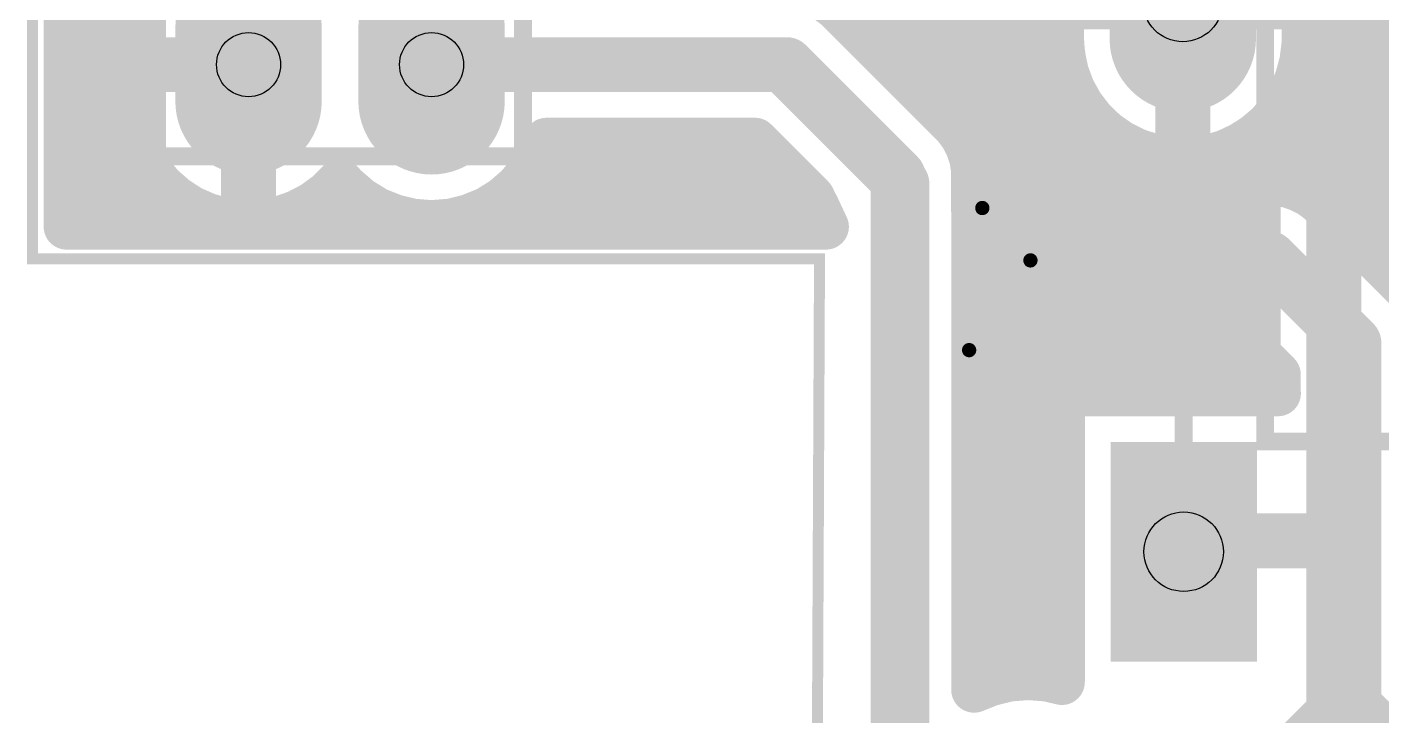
# Model space of a CAD drawing. Extents: x -0.06 to 2.31, y -0.06 to 2.06.
# Drawn here: x -0.003 to 0.737, y 0.658 to 1.034 of the extents above; entities that cross this region are included whole.
import ezdxf

# ---------------------------------------------------------------- set-up
doc = ezdxf.new("R2010")
doc.units = 0
for name, color, linetype in [('Board_Outline', 13, 'CONTINUOUS'), ('Bottom', 6, 'CONTINUOUS'), ('Bottom_Silk', 11, 'CONTINUOUS'), ('Drill_Bottom', 8, 'CONTINUOUS'), ('Drill_Top', 7, 'CONTINUOUS'), ('Top', 5, 'CONTINUOUS'), ('Top_Silk', 2, 'CONTINUOUS')]:
    doc.layers.add(name, color=color, linetype=linetype)

msp = doc.modelspace()

# ---------------------------------------------------------------- linework, layer by layer
at = {"layer": 'Board_Outline', "linetype": 'CONTINUOUS', "const_width": 0.006}
msp.add_lwpolyline([(0, 1.838), (0.086, 1.838), (0.086, 2.008), (2.004, 2.008), (2.004, 1.844), (2.253, 1.844), (2.25, 0.601), (2.253, 0.25), (2, 0.25), (2, 0), (0.426, 0), (0.43, 0.908), (0, 0.908), (0, 1.838)], dxfattribs=at)
at = {"layer": 'Bottom', "linetype": 'CONTINUOUS'}
for points, const_width in [([(0.0185, 1.8175), (0.0195, 0.9285)], 0.025), ([(0.711, 1.791), (0.711, 0.754)], 0.03), ([(0.118, 1.1005), (0.118, 0.9275)], 0.03), ([(0.562, 1.0282), (0.5623, 1.0743)], 0.025), ([(0.0516, 1.0376), (0.0529, 1.0475)], 0.025), ([(0.4337, 1.0494), (0.439, 1.0456)], 0.025), ([(0.562, 1.0482), (0.6285, 1.0482)], 0.03), ([(0.6285, 1.0482), (0.6285, 0.9618)], 0.03), ([(0.439, 1.0456), (0.4855, 0.9992)], 0.025), ([(0.0219, 1.0385), (0.0491, 1.0385)], 0.025), ([(0.0515, 0.9926), (0.0516, 1.0376)], 0.025), ([(0.4487, 1.0385), (0.5595, 1.0385)], 0.025), ([(0.5626, 1.0194), (0.562, 1.0282)], 0.025), ([(0.5647, 1.0096), (0.5626, 1.0194)], 0.025), ([(0.0219, 1.0136), (0.049, 1.0136)], 0.025), ([(0.0515, 1.014), (0.118, 1.014)], 0.03), ([(0.412, 1.014), (0.218, 1.014)], 0.03), ([(0.473, 0.953), (0.412, 1.014)], 0.03), ([(0.4736, 1.0136), (0.5611, 1.0136)], 0.025), ([(0.5682, 1.0002), (0.5647, 1.0096)], 0.025), ([(0.4855, 0.9992), (0.5046, 0.98)], 0.025), ([(0.5731, 0.9915), (0.5682, 1.0002)], 0.025), ([(0.0219, 0.9887), (0.0492, 0.9887)], 0.025), ([(0.0525, 0.9826), (0.0515, 0.9926)], 0.025), ([(0.4984, 0.9887), (0.5725, 0.9887)], 0.025), ([(0.5792, 0.9836), (0.5731, 0.9915)], 0.025), ([(0.0549, 0.973), (0.0525, 0.9826)], 0.025), ([(0.5046, 0.98), (0.5084, 0.9747)], 0.025), ([(0.5864, 0.9767), (0.5792, 0.9836)], 0.025), ([(0.0588, 0.9637), (0.0549, 0.973)], 0.025), ([(0.2809, 0.9725), (0.2773, 0.9638)], 0.025), ([(0.3948, 0.9725), (0.2809, 0.9725)], 0.025), ([(0.426, 0.9413), (0.3948, 0.9725)], 0.025), ([(0.5084, 0.9747), (0.5113, 0.9689)], 0.025), ([(0.5946, 0.971), (0.5864, 0.9767)], 0.025), ([(0.6695, 0.9759), (0.6614, 0.9705)], 0.025), ([(0.6695, 0.8345), (0.6695, 0.9759)], 0.025), ([(0.5113, 0.9689), (0.5134, 0.9627)], 0.025), ([(0.6036, 0.9666), (0.5946, 0.971)], 0.025), ([(0.6131, 0.9636), (0.6036, 0.9666)], 0.025), ([(0.6524, 0.9662), (0.6428, 0.9633)], 0.025), ([(0.6614, 0.9705), (0.6524, 0.9662)], 0.025), ([(0.022, 0.9639), (0.0562, 0.9639)], 0.025), ([(0.064, 0.9552), (0.0588, 0.9637)], 0.025), ([(0.2773, 0.9638), (0.2718, 0.9549)], 0.025), ([(0.2798, 0.9639), (0.4009, 0.9639)], 0.025), ([(0.5134, 0.9627), (0.5144, 0.9563)], 0.025), ([(0.5156, 0.9639), (0.6093, 0.9639)], 0.025), ([(0.623, 0.962), (0.6131, 0.9636)], 0.025), ([(0.633, 0.9619), (0.623, 0.962)], 0.025), ([(0.6428, 0.9633), (0.633, 0.9619)], 0.025), ([(0.6477, 0.9639), (0.667, 0.9639)], 0.025), ([(0.0704, 0.9476), (0.064, 0.9552)], 0.025), ([(0.2718, 0.9549), (0.265, 0.947)], 0.025), ([(0.473, 0.364), (0.473, 0.953)], 0.03), ([(0.5144, 0.9563), (0.5145, 0.8905)], 0.025), ([(0.0779, 0.941), (0.0704, 0.9476)], 0.025), ([(0.265, 0.947), (0.2571, 0.9402)], 0.025), ([(0.022, 0.939), (0.0781, 0.939)], 0.025), ([(0.0863, 0.9355), (0.0779, 0.941)], 0.025), ([(0.0954, 0.9315), (0.0863, 0.9355)], 0.025), ([(0.2571, 0.9402), (0.2482, 0.9347)], 0.025), ([(0.2579, 0.939), (0.4258, 0.939)], 0.025), ([(0.4315, 0.9284), (0.426, 0.9413)], 0.025), ([(0.517, 0.939), (0.667, 0.939)], 0.025), ([(0.0195, 0.9285), (0.105, 0.9288)], 0.025), ([(0.105, 0.9288), (0.0954, 0.9315)], 0.025), ([(0.2385, 0.9308), (0.2293, 0.9285)], 0.025), ([(0.2293, 0.9285), (0.4315, 0.9284)], 0.025), ([(0.2482, 0.9347), (0.2385, 0.9308)], 0.025), ([(0.517, 0.9141), (0.667, 0.9141)], 0.025), ([(0.5145, 0.8905), (0.5145, 0.6726)], 0.025), ([(0.517, 0.8893), (0.667, 0.8893)], 0.025), ([(0.517, 0.8644), (0.667, 0.8644)], 0.025), ([(0.517, 0.8395), (0.667, 0.8395)], 0.025), ([(0.5625, 0.6768), (0.5625, 0.8345)], 0.025), ([(0.5625, 0.8345), (0.6695, 0.8345)], 0.025), ([(0.517, 0.8147), (0.56, 0.8147)], 0.025), ([(0.517, 0.7898), (0.56, 0.7898)], 0.025), ([(0.517, 0.7649), (0.56, 0.7649)], 0.025), ([(0.711, 0.754), (0.623, 0.754)], 0.03), ([(0.623, 0.754), (0.629, 0.748)], 0.03), ([(0.711, 0.754), (0.629, 0.754)], 0.03), ([(0.629, 0.754), (0.629, 0.748)], 0.03), ([(0.711, 0.66), (0.711, 0.754)], 0.03), ([(0.517, 0.7401), (0.56, 0.7401)], 0.025), ([(0.517, 0.7152), (0.56, 0.7152)], 0.025), ([(0.517, 0.6903), (0.56, 0.6903)], 0.025), ([(0.5145, 0.6726), (0.5235, 0.6762)], 0.025), ([(0.5235, 0.6762), (0.5336, 0.6787)], 0.025), ([(0.5336, 0.6787), (0.544, 0.6795)], 0.025), ([(0.544, 0.6795), (0.5544, 0.6787)], 0.025), ([(0.5544, 0.6787), (0.5625, 0.6768)], 0.025), ([(0.644, 0.593), (0.711, 0.66)], 0.03)]:
    msp.add_lwpolyline(points, dxfattribs=dict(at, const_width=const_width))
for points, const_width in [([(0.6485, 1.0682, 1), (0.6085, 1.0682, 1), (0.6485, 1.0682, 1)], 0.04), ([(0.138, 1.034, 1), (0.098, 1.034, 1), (0.138, 1.034, 1)], 0.04), ([(0.238, 1.034, 1), (0.198, 1.034, 1), (0.238, 1.034, 1)], 0.04), ([(0.6485, 1.0282, 1), (0.6085, 1.0282, 1), (0.6485, 1.0282, 1)], 0.04), ([(0.4327, 1.0456, 1), (0.4452, 1.0456, 1), (0.4327, 1.0456, 1)], 0.0125), ([(0.4327, 1.0456, 1), (0.4452, 1.0456, 1), (0.4327, 1.0456, 1)], 0.0125), ([(0.0453, 1.0376, 1), (0.0578, 1.0376, 1), (0.0453, 1.0376, 1)], 0.0125), ([(0.0453, 1.0376, 1), (0.0578, 1.0376, 1), (0.0453, 1.0376, 1)], 0.0125), ([(0.5557, 1.0282, 1), (0.5682, 1.0282, 1), (0.5557, 1.0282, 1)], 0.0125), ([(0.5557, 1.0282, 1), (0.5682, 1.0282, 1), (0.5557, 1.0282, 1)], 0.0125), ([(0.138, 0.994, 1), (0.098, 0.994, 1), (0.138, 0.994, 1)], 0.04), ([(0.238, 0.994, 1), (0.198, 0.994, 1), (0.238, 0.994, 1)], 0.04), ([(0.5563, 1.0194, 1), (0.5688, 1.0194, 1), (0.5563, 1.0194, 1)], 0.0125), ([(0.5563, 1.0194, 1), (0.5688, 1.0194, 1), (0.5563, 1.0194, 1)], 0.0125), ([(0.2105, 1.014, 1), (0.2255, 1.014, 1), (0.2105, 1.014, 1)], 0.015), ([(0.4045, 1.014, 1), (0.4195, 1.014, 1), (0.4045, 1.014, 1)], 0.015), ([(0.4045, 1.014, 1), (0.4195, 1.014, 1), (0.4045, 1.014, 1)], 0.015), ([(0.5584, 1.0096, 1), (0.5709, 1.0096, 1), (0.5584, 1.0096, 1)], 0.0125), ([(0.5584, 1.0096, 1), (0.5709, 1.0096, 1), (0.5584, 1.0096, 1)], 0.0125), ([(0.4793, 0.9992, 1), (0.4918, 0.9992, 1), (0.4793, 0.9992, 1)], 0.0125), ([(0.4793, 0.9992, 1), (0.4918, 0.9992, 1), (0.4793, 0.9992, 1)], 0.0125), ([(0.5619, 1.0002, 1), (0.5744, 1.0002, 1), (0.5619, 1.0002, 1)], 0.0125), ([(0.5619, 1.0002, 1), (0.5744, 1.0002, 1), (0.5619, 1.0002, 1)], 0.0125), ([(0.0453, 0.9926, 1), (0.0578, 0.9926, 1), (0.0453, 0.9926, 1)], 0.0125), ([(0.0453, 0.9926, 1), (0.0578, 0.9926, 1), (0.0453, 0.9926, 1)], 0.0125), ([(0.5668, 0.9915, 1), (0.5793, 0.9915, 1), (0.5668, 0.9915, 1)], 0.0125), ([(0.5668, 0.9915, 1), (0.5793, 0.9915, 1), (0.5668, 0.9915, 1)], 0.0125), ([(0.0462, 0.9826, 1), (0.0587, 0.9826, 1), (0.0462, 0.9826, 1)], 0.0125), ([(0.0462, 0.9826, 1), (0.0587, 0.9826, 1), (0.0462, 0.9826, 1)], 0.0125), ([(0.4983, 0.98, 1), (0.5108, 0.98, 1), (0.4983, 0.98, 1)], 0.0125), ([(0.4983, 0.98, 1), (0.5108, 0.98, 1), (0.4983, 0.98, 1)], 0.0125), ([(0.5729, 0.9836, 1), (0.5854, 0.9836, 1), (0.5729, 0.9836, 1)], 0.0125), ([(0.5729, 0.9836, 1), (0.5854, 0.9836, 1), (0.5729, 0.9836, 1)], 0.0125), ([(0.0487, 0.973, 1), (0.0612, 0.973, 1), (0.0487, 0.973, 1)], 0.0125), ([(0.0487, 0.973, 1), (0.0612, 0.973, 1), (0.0487, 0.973, 1)], 0.0125), ([(0.2746, 0.9725, 1), (0.2871, 0.9725, 1), (0.2746, 0.9725, 1)], 0.0125), ([(0.2746, 0.9725, 1), (0.2871, 0.9725, 1), (0.2746, 0.9725, 1)], 0.0125), ([(0.3885, 0.9725, 1), (0.401, 0.9725, 1), (0.3885, 0.9725, 1)], 0.0125), ([(0.3885, 0.9725, 1), (0.401, 0.9725, 1), (0.3885, 0.9725, 1)], 0.0125), ([(0.5021, 0.9747, 1), (0.5146, 0.9747, 1), (0.5021, 0.9747, 1)], 0.0125), ([(0.5021, 0.9747, 1), (0.5146, 0.9747, 1), (0.5021, 0.9747, 1)], 0.0125), ([(0.5802, 0.9767, 1), (0.5927, 0.9767, 1), (0.5802, 0.9767, 1)], 0.0125), ([(0.5802, 0.9767, 1), (0.5927, 0.9767, 1), (0.5802, 0.9767, 1)], 0.0125), ([(0.6632, 0.9759, 1), (0.6757, 0.9759, 1), (0.6632, 0.9759, 1)], 0.0125), ([(0.6632, 0.9759, 1), (0.6757, 0.9759, 1), (0.6632, 0.9759, 1)], 0.0125), ([(0.5051, 0.9689, 1), (0.5176, 0.9689, 1), (0.5051, 0.9689, 1)], 0.0125), ([(0.5051, 0.9689, 1), (0.5176, 0.9689, 1), (0.5051, 0.9689, 1)], 0.0125), ([(0.5884, 0.971, 1), (0.6009, 0.971, 1), (0.5884, 0.971, 1)], 0.0125), ([(0.5884, 0.971, 1), (0.6009, 0.971, 1), (0.5884, 0.971, 1)], 0.0125), ([(0.5973, 0.9666, 1), (0.6098, 0.9666, 1), (0.5973, 0.9666, 1)], 0.0125), ([(0.5973, 0.9666, 1), (0.6098, 0.9666, 1), (0.5973, 0.9666, 1)], 0.0125), ([(0.6462, 0.9662, 1), (0.6587, 0.9662, 1), (0.6462, 0.9662, 1)], 0.0125), ([(0.6462, 0.9662, 1), (0.6587, 0.9662, 1), (0.6462, 0.9662, 1)], 0.0125), ([(0.6552, 0.9705, 1), (0.6677, 0.9705, 1), (0.6552, 0.9705, 1)], 0.0125), ([(0.6552, 0.9705, 1), (0.6677, 0.9705, 1), (0.6552, 0.9705, 1)], 0.0125), ([(0.0525, 0.9637, 1), (0.065, 0.9637, 1), (0.0525, 0.9637, 1)], 0.0125), ([(0.0525, 0.9637, 1), (0.065, 0.9637, 1), (0.0525, 0.9637, 1)], 0.0125), ([(0.271, 0.9638, 1), (0.2835, 0.9638, 1), (0.271, 0.9638, 1)], 0.0125), ([(0.271, 0.9638, 1), (0.2835, 0.9638, 1), (0.271, 0.9638, 1)], 0.0125), ([(0.5071, 0.9627, 1), (0.5196, 0.9627, 1), (0.5071, 0.9627, 1)], 0.0125), ([(0.5071, 0.9627, 1), (0.5196, 0.9627, 1), (0.5071, 0.9627, 1)], 0.0125), ([(0.6068, 0.9636, 1), (0.6193, 0.9636, 1), (0.6068, 0.9636, 1)], 0.0125), ([(0.6068, 0.9636, 1), (0.6193, 0.9636, 1), (0.6068, 0.9636, 1)], 0.0125), ([(0.6167, 0.962, 1), (0.6292, 0.962, 1), (0.6167, 0.962, 1)], 0.0125), ([(0.6167, 0.962, 1), (0.6292, 0.962, 1), (0.6167, 0.962, 1)], 0.0125), ([(0.6267, 0.9619, 1), (0.6392, 0.9619, 1), (0.6267, 0.9619, 1)], 0.0125), ([(0.6267, 0.9619, 1), (0.6392, 0.9619, 1), (0.6267, 0.9619, 1)], 0.0125), ([(0.6366, 0.9633, 1), (0.6491, 0.9633, 1), (0.6366, 0.9633, 1)], 0.0125), ([(0.6366, 0.9633, 1), (0.6491, 0.9633, 1), (0.6366, 0.9633, 1)], 0.0125), ([(0.0577, 0.9552, 1), (0.0702, 0.9552, 1), (0.0577, 0.9552, 1)], 0.0125), ([(0.0577, 0.9552, 1), (0.0702, 0.9552, 1), (0.0577, 0.9552, 1)], 0.0125), ([(0.2655, 0.9549, 1), (0.278, 0.9549, 1), (0.2655, 0.9549, 1)], 0.0125), ([(0.2655, 0.9549, 1), (0.278, 0.9549, 1), (0.2655, 0.9549, 1)], 0.0125), ([(0.4655, 0.953, 1), (0.4805, 0.953, 1), (0.4655, 0.953, 1)], 0.015), ([(0.4655, 0.953, 1), (0.4805, 0.953, 1), (0.4655, 0.953, 1)], 0.015), ([(0.5081, 0.9563, 1), (0.5206, 0.9563, 1), (0.5081, 0.9563, 1)], 0.0125), ([(0.5081, 0.9563, 1), (0.5206, 0.9563, 1), (0.5081, 0.9563, 1)], 0.0125), ([(0.0642, 0.9476, 1), (0.0767, 0.9476, 1), (0.0642, 0.9476, 1)], 0.0125), ([(0.0642, 0.9476, 1), (0.0767, 0.9476, 1), (0.0642, 0.9476, 1)], 0.0125), ([(0.2588, 0.947, 1), (0.2713, 0.947, 1), (0.2588, 0.947, 1)], 0.0125), ([(0.2588, 0.947, 1), (0.2713, 0.947, 1), (0.2588, 0.947, 1)], 0.0125), ([(0.0717, 0.941, 1), (0.0842, 0.941, 1), (0.0717, 0.941, 1)], 0.0125), ([(0.0717, 0.941, 1), (0.0842, 0.941, 1), (0.0717, 0.941, 1)], 0.0125), ([(0.0801, 0.9355, 1), (0.0926, 0.9355, 1), (0.0801, 0.9355, 1)], 0.0125), ([(0.0801, 0.9355, 1), (0.0926, 0.9355, 1), (0.0801, 0.9355, 1)], 0.0125), ([(0.2508, 0.9402, 1), (0.2633, 0.9402, 1), (0.2508, 0.9402, 1)], 0.0125), ([(0.2508, 0.9402, 1), (0.2633, 0.9402, 1), (0.2508, 0.9402, 1)], 0.0125), ([(0.4197, 0.9413, 1), (0.4322, 0.9413, 1), (0.4197, 0.9413, 1)], 0.0125), ([(0.4197, 0.9413, 1), (0.4322, 0.9413, 1), (0.4197, 0.9413, 1)], 0.0125), ([(0.0132, 0.9285, 1), (0.0257, 0.9285, 1), (0.0132, 0.9285, 1)], 0.0125), ([(0.0132, 0.9285, 1), (0.0257, 0.9285, 1), (0.0132, 0.9285, 1)], 0.0125), ([(0.0892, 0.9315, 1), (0.1017, 0.9315, 1), (0.0892, 0.9315, 1)], 0.0125), ([(0.0892, 0.9315, 1), (0.1017, 0.9315, 1), (0.0892, 0.9315, 1)], 0.0125), ([(0.0988, 0.9288, 1), (0.1113, 0.9288, 1), (0.0988, 0.9288, 1)], 0.0125), ([(0.0988, 0.9288, 1), (0.1113, 0.9288, 1), (0.0988, 0.9288, 1)], 0.0125), ([(0.223, 0.9285, 1), (0.2355, 0.9285, 1), (0.223, 0.9285, 1)], 0.0125), ([(0.223, 0.9285, 1), (0.2355, 0.9285, 1), (0.223, 0.9285, 1)], 0.0125), ([(0.2323, 0.9308, 1), (0.2448, 0.9308, 1), (0.2323, 0.9308, 1)], 0.0125), ([(0.2323, 0.9308, 1), (0.2448, 0.9308, 1), (0.2323, 0.9308, 1)], 0.0125), ([(0.2419, 0.9347, 1), (0.2544, 0.9347, 1), (0.2419, 0.9347, 1)], 0.0125), ([(0.2419, 0.9347, 1), (0.2544, 0.9347, 1), (0.2419, 0.9347, 1)], 0.0125), ([(0.4253, 0.9284, 1), (0.4378, 0.9284, 1), (0.4253, 0.9284, 1)], 0.0125), ([(0.4253, 0.9284, 1), (0.4378, 0.9284, 1), (0.4253, 0.9284, 1)], 0.0125), ([(0.5082, 0.8905, 1), (0.5207, 0.8905, 1), (0.5082, 0.8905, 1)], 0.0125), ([(0.5082, 0.8905, 1), (0.5207, 0.8905, 1), (0.5082, 0.8905, 1)], 0.0125), ([(0.5563, 0.8345, 1), (0.5688, 0.8345, 1), (0.5563, 0.8345, 1)], 0.0125), ([(0.5563, 0.8345, 1), (0.5688, 0.8345, 1), (0.5563, 0.8345, 1)], 0.0125), ([(0.6632, 0.8345, 1), (0.6757, 0.8345, 1), (0.6632, 0.8345, 1)], 0.0125), ([(0.6632, 0.8345, 1), (0.6757, 0.8345, 1), (0.6632, 0.8345, 1)], 0.0125), ([(0.6155, 0.754, 1), (0.6305, 0.754, 1), (0.6155, 0.754, 1)], 0.015), ([(0.6155, 0.754, 1), (0.6305, 0.754, 1), (0.6155, 0.754, 1)], 0.015), ([(0.6215, 0.754, 1), (0.6365, 0.754, 1), (0.6215, 0.754, 1)], 0.015), ([(0.6215, 0.754, 1), (0.6365, 0.754, 1), (0.6215, 0.754, 1)], 0.015), ([(0.6215, 0.748, 1), (0.6365, 0.748, 1), (0.6215, 0.748, 1)], 0.015), ([(0.6215, 0.748, 1), (0.6365, 0.748, 1), (0.6215, 0.748, 1)], 0.015), ([(0.7035, 0.754, 1), (0.7185, 0.754, 1), (0.7035, 0.754, 1)], 0.015), ([(0.7035, 0.754, 1), (0.7185, 0.754, 1), (0.7035, 0.754, 1)], 0.015), ([(0.7035, 0.754, 1), (0.7185, 0.754, 1), (0.7035, 0.754, 1)], 0.015), ([(0.7035, 0.754, 1), (0.7185, 0.754, 1), (0.7035, 0.754, 1)], 0.015), ([(0.5172, 0.6762, 1), (0.5297, 0.6762, 1), (0.5172, 0.6762, 1)], 0.0125), ([(0.5172, 0.6762, 1), (0.5297, 0.6762, 1), (0.5172, 0.6762, 1)], 0.0125), ([(0.5273, 0.6787, 1), (0.5398, 0.6787, 1), (0.5273, 0.6787, 1)], 0.0125), ([(0.5273, 0.6787, 1), (0.5398, 0.6787, 1), (0.5273, 0.6787, 1)], 0.0125), ([(0.5377, 0.6795, 1), (0.5502, 0.6795, 1), (0.5377, 0.6795, 1)], 0.0125), ([(0.5377, 0.6795, 1), (0.5502, 0.6795, 1), (0.5377, 0.6795, 1)], 0.0125), ([(0.5482, 0.6787, 1), (0.5607, 0.6787, 1), (0.5482, 0.6787, 1)], 0.0125), ([(0.5482, 0.6787, 1), (0.5607, 0.6787, 1), (0.5482, 0.6787, 1)], 0.0125), ([(0.5562, 0.6768, 1), (0.5687, 0.6768, 1), (0.5562, 0.6768, 1)], 0.0125), ([(0.5562, 0.6768, 1), (0.5687, 0.6768, 1), (0.5562, 0.6768, 1)], 0.0125), ([(0.5082, 0.6726, 1), (0.5207, 0.6726, 1), (0.5082, 0.6726, 1)], 0.0125), ([(0.5082, 0.6726, 1), (0.5207, 0.6726, 1), (0.5082, 0.6726, 1)], 0.0125), ([(0.7035, 0.66, 1), (0.7185, 0.66, 1), (0.7035, 0.66, 1)], 0.015), ([(0.7035, 0.66, 1), (0.7185, 0.66, 1), (0.7035, 0.66, 1)], 0.015)]:
    msp.add_lwpolyline(points, format="xyb", dxfattribs=dict(at, const_width=const_width))
at = {"layer": 'Bottom'}
for points in [[(0.5885, 1.0682), (0.6685, 1.0682), (0.5885, 1.0282), (0.6685, 1.0282)], [(0.078, 1.034), (0.158, 1.034), (0.078, 0.994), (0.158, 0.994)], [(0.178, 1.034), (0.258, 1.034), (0.178, 0.994), (0.258, 0.994)], [(0.589, 0.808), (0.669, 0.808), (0.589, 0.688), (0.669, 0.688)]]:
    msp.add_solid(points, dxfattribs=at)
at = {"layer": 'Bottom_Silk', "linetype": 'CONTINUOUS', "const_width": 0.0098}
msp.add_lwpolyline([(0.068, 0.964), (0.268, 0.964), (0.268, 1.064), (0.068, 1.064), (0.068, 0.964)], dxfattribs=at)
at = {"layer": 'Drill_Bottom'}
for centre, radius in [((0.6285, 1.0482), 0.0217), ((0.118, 1.014), 0.0175), ((0.218, 1.014), 0.0175), ((0.629, 0.748), 0.0217)]:
    msp.add_circle(centre, radius, dxfattribs=at)
at = {"layer": 'Drill_Top'}
for centre, radius in [((0.6285, 1.0482), 0.0217), ((0.118, 1.014), 0.0175), ((0.218, 1.014), 0.0175), ((0.629, 0.748), 0.0217)]:
    msp.add_circle(centre, radius, dxfattribs=at)
at = {"layer": 'Top', "linetype": 'CONTINUOUS'}
for points, const_width in [([(0.0195, 1.8165), (0.0185, 0.9255)], 0.025), ([(0.4695, 1.1081), (0.5635, 1.0144)], 0.025), ([(0.118, 1.1005), (0.118, 0.9275)], 0.03), ([(0.428, 1.091), (0.611, 0.908)], 0.03), ([(0.5621, 1.0243), (0.562, 1.0693)], 0.025), ([(0.6949, 1.0711), (0.695, 1.0257)], 0.025), ([(0.0516, 1.0376), (0.0529, 1.0475)], 0.025), ([(0.562, 1.0482), (0.695, 1.0482)], 0.03), ([(0.6285, 1.0482), (0.6285, 0.9618)], 0.03), ([(0.0211, 1.0385), (0.0491, 1.0385)], 0.025), ([(0.0515, 0.9926), (0.0516, 1.0376)], 0.025), ([(0.5417, 1.0385), (0.5595, 1.0385)], 0.025), ([(0.6975, 1.0385), (0.777, 1.0385)], 0.025), ([(0.5635, 1.0144), (0.5621, 1.0243)], 0.025), ([(0.695, 1.0257), (0.6938, 1.0158)], 0.025), ([(0.0211, 1.0136), (0.049, 1.0136)], 0.025), ([(0.0515, 1.014), (0.118, 1.014)], 0.03), ([(0.41, 1.014), (0.218, 1.014)], 0.03), ([(0.475, 0.949), (0.41, 1.014)], 0.03), ([(0.6938, 1.0158), (0.6912, 1.0062)], 0.025), ([(0.6959, 1.0136), (0.777, 1.0136)], 0.025), ([(0.6912, 1.0062), (0.6872, 0.997)], 0.025), ([(0.6872, 0.997), (0.6819, 0.9886)], 0.025), ([(0.0211, 0.9887), (0.0492, 0.9887)], 0.025), ([(0.0525, 0.9826), (0.0515, 0.9926)], 0.025), ([(0.6819, 0.9886), (0.6753, 0.981)], 0.025), ([(0.6845, 0.9887), (0.777, 0.9887)], 0.025), ([(0.0549, 0.973), (0.0525, 0.9826)], 0.025), ([(0.6753, 0.981), (0.6677, 0.9746)], 0.025), ([(0.0588, 0.9637), (0.0549, 0.973)], 0.025), ([(0.2809, 0.9725), (0.2773, 0.9638)], 0.025), ([(0.3928, 0.9725), (0.2809, 0.9725)], 0.025), ([(0.428, 0.9373), (0.3928, 0.9725)], 0.025), ([(0.6677, 0.9746), (0.6592, 0.9693)], 0.025), ([(0.6501, 0.9653), (0.6404, 0.9628)], 0.025), ([(0.6592, 0.9693), (0.6501, 0.9653)], 0.025), ([(0.0211, 0.9639), (0.0562, 0.9639)], 0.025), ([(0.064, 0.9552), (0.0588, 0.9637)], 0.025), ([(0.2773, 0.9638), (0.2718, 0.9549)], 0.025), ([(0.2798, 0.9639), (0.3989, 0.9639)], 0.025), ([(0.6205, 0.9622), (0.6144, 0.9633)], 0.025), ([(0.6144, 0.9633), (0.6282, 0.9495)], 0.025), ([(0.6305, 0.9618), (0.6205, 0.9622)], 0.025), ([(0.6404, 0.9628), (0.6305, 0.9618)], 0.025), ([(0.6477, 0.9639), (0.777, 0.9639)], 0.025), ([(0.0704, 0.9476), (0.064, 0.9552)], 0.025), ([(0.168, 0.9502), (0.1612, 0.9434)], 0.025), ([(0.171, 0.947), (0.168, 0.9502)], 0.025), ([(0.2718, 0.9549), (0.265, 0.947)], 0.025), ([(0.475, 0.447), (0.475, 0.949)], 0.03), ([(0.0779, 0.9409), (0.0704, 0.9476)], 0.025), ([(0.1612, 0.9434), (0.1531, 0.9375)], 0.025), ([(0.1789, 0.9402), (0.171, 0.947)], 0.025), ([(0.265, 0.947), (0.2571, 0.9402)], 0.025), ([(0.5375, 0.9228), (0.5165, 0.9438)], 0.025), ([(0.5165, 0.9438), (0.5165, 0.6736)], 0.025), ([(0.6282, 0.9495), (0.6793, 0.9494)], 0.025), ([(0.6793, 0.9494), (0.6857, 0.9484)], 0.025), ([(0.6857, 0.9484), (0.6919, 0.9463)], 0.025), ([(0.6919, 0.9463), (0.6977, 0.9434)], 0.025), ([(0.6977, 0.9434), (0.703, 0.9396)], 0.025), ([(0.021, 0.939), (0.0781, 0.939)], 0.025), ([(0.0863, 0.9355), (0.0779, 0.9409)], 0.025), ([(0.0954, 0.9315), (0.0863, 0.9355)], 0.025), ([(0.1531, 0.9375), (0.1442, 0.9329)], 0.025), ([(0.1579, 0.939), (0.1781, 0.939)], 0.025), ([(0.1878, 0.9347), (0.1789, 0.9402)], 0.025), ([(0.2571, 0.9402), (0.2482, 0.9347)], 0.025), ([(0.2579, 0.939), (0.4238, 0.939)], 0.025), ([(0.4335, 0.9255), (0.428, 0.9373)], 0.025), ([(0.703, 0.9396), (0.7513, 0.8913)], 0.025), ([(0.706, 0.939), (0.777, 0.939)], 0.025), ([(0.105, 0.9288), (0.0954, 0.9315)], 0.025), ([(0.115, 0.9276), (0.105, 0.9288)], 0.025), ([(0.1249, 0.9279), (0.115, 0.9276)], 0.025), ([(0.1348, 0.9297), (0.1249, 0.9279)], 0.025), ([(0.1442, 0.9329), (0.1348, 0.9297)], 0.025), ([(0.1975, 0.9308), (0.1878, 0.9347)], 0.025), ([(0.2076, 0.9283), (0.1975, 0.9308)], 0.025), ([(0.218, 0.9275), (0.2076, 0.9283)], 0.025), ([(0.2284, 0.9283), (0.218, 0.9275)], 0.025), ([(0.2385, 0.9308), (0.2284, 0.9283)], 0.025), ([(0.2482, 0.9347), (0.2385, 0.9308)], 0.025), ([(0.0185, 0.9255), (0.4335, 0.9255)], 0.025), ([(0.584, 0.8764), (0.5375, 0.9228)], 0.025), ([(0.519, 0.9141), (0.5437, 0.9141)], 0.025), ([(0.731, 0.9141), (0.777, 0.9141)], 0.025), ([(0.611, 0.908), (0.676, 0.908)], 0.03), ([(0.676, 0.908), (0.722, 0.862)], 0.03), ([(0.519, 0.8893), (0.5686, 0.8893)], 0.025), ([(0.5893, 0.8726), (0.584, 0.8764)], 0.025), ([(0.5951, 0.8697), (0.5893, 0.8726)], 0.025), ([(0.6013, 0.8676), (0.5951, 0.8697)], 0.025), ([(0.519, 0.8644), (0.6584, 0.8644)], 0.025), ([(0.6077, 0.8666), (0.6013, 0.8676)], 0.025), ([(0.6588, 0.8665), (0.6077, 0.8666)], 0.025), ([(0.6805, 0.8448), (0.6588, 0.8665)], 0.025), ([(0.722, 0.862), (0.722, 0.664)], 0.03), ([(0.519, 0.8395), (0.678, 0.8395)], 0.025), ([(0.6805, 0.8345), (0.6805, 0.8448)], 0.025), ([(0.5625, 0.6768), (0.5625, 0.8345)], 0.025), ([(0.5625, 0.8345), (0.575, 0.8345)], 0.025), ([(0.575, 0.8345), (0.6805, 0.8345)], 0.025), ([(0.519, 0.8147), (0.56, 0.8147)], 0.025), ([(0.519, 0.7898), (0.56, 0.7898)], 0.025), ([(0.519, 0.7649), (0.56, 0.7649)], 0.025), ([(0.519, 0.7401), (0.56, 0.7401)], 0.025), ([(0.519, 0.7152), (0.56, 0.7152)], 0.025), ([(0.519, 0.6903), (0.56, 0.6903)], 0.025), ([(0.5165, 0.6736), (0.5235, 0.6762)], 0.025), ([(0.5235, 0.6762), (0.5336, 0.6787)], 0.025), ([(0.5336, 0.6787), (0.544, 0.6795)], 0.025), ([(0.544, 0.6795), (0.5544, 0.6787)], 0.025), ([(0.5544, 0.6787), (0.5625, 0.6768)], 0.025), ([(0.722, 0.664), (0.939, 0.447)], 0.03)]:
    msp.add_lwpolyline(points, dxfattribs=dict(at, const_width=const_width))
for points, const_width in [([(0.6485, 1.0682, 1), (0.6085, 1.0682, 1), (0.6485, 1.0682, 1)], 0.04), ([(0.138, 1.034, 1), (0.098, 1.034, 1), (0.138, 1.034, 1)], 0.04), ([(0.238, 1.034, 1), (0.198, 1.034, 1), (0.238, 1.034, 1)], 0.04), ([(0.6485, 1.0282, 1), (0.6085, 1.0282, 1), (0.6485, 1.0282, 1)], 0.04), ([(0.0453, 1.0376, 1), (0.0578, 1.0376, 1), (0.0453, 1.0376, 1)], 0.0125), ([(0.0453, 1.0376, 1), (0.0578, 1.0376, 1), (0.0453, 1.0376, 1)], 0.0125), ([(0.5559, 1.0243, 1), (0.5684, 1.0243, 1), (0.5559, 1.0243, 1)], 0.0125), ([(0.5559, 1.0243, 1), (0.5684, 1.0243, 1), (0.5559, 1.0243, 1)], 0.0125), ([(0.6887, 1.0257, 1), (0.7012, 1.0257, 1), (0.6887, 1.0257, 1)], 0.0125), ([(0.6887, 1.0257, 1), (0.7012, 1.0257, 1), (0.6887, 1.0257, 1)], 0.0125), ([(0.138, 0.994, 1), (0.098, 0.994, 1), (0.138, 0.994, 1)], 0.04), ([(0.238, 0.994, 1), (0.198, 0.994, 1), (0.238, 0.994, 1)], 0.04), ([(0.2105, 1.014, 1), (0.2255, 1.014, 1), (0.2105, 1.014, 1)], 0.015), ([(0.4025, 1.014, 1), (0.4175, 1.014, 1), (0.4025, 1.014, 1)], 0.015), ([(0.4025, 1.014, 1), (0.4175, 1.014, 1), (0.4025, 1.014, 1)], 0.015), ([(0.5572, 1.0144, 1), (0.5697, 1.0144, 1), (0.5572, 1.0144, 1)], 0.0125), ([(0.5572, 1.0144, 1), (0.5697, 1.0144, 1), (0.5572, 1.0144, 1)], 0.0125), ([(0.6876, 1.0158, 1), (0.7001, 1.0158, 1), (0.6876, 1.0158, 1)], 0.0125), ([(0.6876, 1.0158, 1), (0.7001, 1.0158, 1), (0.6876, 1.0158, 1)], 0.0125), ([(0.685, 1.0062, 1), (0.6975, 1.0062, 1), (0.685, 1.0062, 1)], 0.0125), ([(0.685, 1.0062, 1), (0.6975, 1.0062, 1), (0.685, 1.0062, 1)], 0.0125), ([(0.681, 0.997, 1), (0.6935, 0.997, 1), (0.681, 0.997, 1)], 0.0125), ([(0.681, 0.997, 1), (0.6935, 0.997, 1), (0.681, 0.997, 1)], 0.0125), ([(0.0453, 0.9926, 1), (0.0578, 0.9926, 1), (0.0453, 0.9926, 1)], 0.0125), ([(0.0453, 0.9926, 1), (0.0578, 0.9926, 1), (0.0453, 0.9926, 1)], 0.0125), ([(0.6756, 0.9886, 1), (0.6881, 0.9886, 1), (0.6756, 0.9886, 1)], 0.0125), ([(0.6756, 0.9886, 1), (0.6881, 0.9886, 1), (0.6756, 0.9886, 1)], 0.0125), ([(0.0462, 0.9826, 1), (0.0587, 0.9826, 1), (0.0462, 0.9826, 1)], 0.0125), ([(0.0462, 0.9826, 1), (0.0587, 0.9826, 1), (0.0462, 0.9826, 1)], 0.0125), ([(0.6691, 0.981, 1), (0.6816, 0.981, 1), (0.6691, 0.981, 1)], 0.0125), ([(0.6691, 0.981, 1), (0.6816, 0.981, 1), (0.6691, 0.981, 1)], 0.0125), ([(0.0487, 0.973, 1), (0.0612, 0.973, 1), (0.0487, 0.973, 1)], 0.0125), ([(0.0487, 0.973, 1), (0.0612, 0.973, 1), (0.0487, 0.973, 1)], 0.0125), ([(0.2747, 0.9725, 1), (0.2872, 0.9725, 1), (0.2747, 0.9725, 1)], 0.0125), ([(0.2747, 0.9725, 1), (0.2872, 0.9725, 1), (0.2747, 0.9725, 1)], 0.0125), ([(0.3865, 0.9725, 1), (0.399, 0.9725, 1), (0.3865, 0.9725, 1)], 0.0125), ([(0.3865, 0.9725, 1), (0.399, 0.9725, 1), (0.3865, 0.9725, 1)], 0.0125), ([(0.6615, 0.9746, 1), (0.674, 0.9746, 1), (0.6615, 0.9746, 1)], 0.0125), ([(0.6615, 0.9746, 1), (0.674, 0.9746, 1), (0.6615, 0.9746, 1)], 0.0125), ([(0.6438, 0.9653, 1), (0.6563, 0.9653, 1), (0.6438, 0.9653, 1)], 0.0125), ([(0.6438, 0.9653, 1), (0.6563, 0.9653, 1), (0.6438, 0.9653, 1)], 0.0125), ([(0.653, 0.9693, 1), (0.6655, 0.9693, 1), (0.653, 0.9693, 1)], 0.0125), ([(0.653, 0.9693, 1), (0.6655, 0.9693, 1), (0.653, 0.9693, 1)], 0.0125), ([(0.0525, 0.9637, 1), (0.065, 0.9637, 1), (0.0525, 0.9637, 1)], 0.0125), ([(0.0525, 0.9637, 1), (0.065, 0.9637, 1), (0.0525, 0.9637, 1)], 0.0125), ([(0.271, 0.9638, 1), (0.2835, 0.9638, 1), (0.271, 0.9638, 1)], 0.0125), ([(0.271, 0.9638, 1), (0.2835, 0.9638, 1), (0.271, 0.9638, 1)], 0.0125), ([(0.6082, 0.9633, 1), (0.6207, 0.9633, 1), (0.6082, 0.9633, 1)], 0.0125), ([(0.6082, 0.9633, 1), (0.6207, 0.9633, 1), (0.6082, 0.9633, 1)], 0.0125), ([(0.6142, 0.9622, 1), (0.6267, 0.9622, 1), (0.6142, 0.9622, 1)], 0.0125), ([(0.6142, 0.9622, 1), (0.6267, 0.9622, 1), (0.6142, 0.9622, 1)], 0.0125), ([(0.6242, 0.9618, 1), (0.6367, 0.9618, 1), (0.6242, 0.9618, 1)], 0.0125), ([(0.6242, 0.9618, 1), (0.6367, 0.9618, 1), (0.6242, 0.9618, 1)], 0.0125), ([(0.6341, 0.9628, 1), (0.6466, 0.9628, 1), (0.6341, 0.9628, 1)], 0.0125), ([(0.6341, 0.9628, 1), (0.6466, 0.9628, 1), (0.6341, 0.9628, 1)], 0.0125), ([(0.0577, 0.9552, 1), (0.0702, 0.9552, 1), (0.0577, 0.9552, 1)], 0.0125), ([(0.0577, 0.9552, 1), (0.0702, 0.9552, 1), (0.0577, 0.9552, 1)], 0.0125), ([(0.1618, 0.9502, 1), (0.1743, 0.9502, 1), (0.1618, 0.9502, 1)], 0.0125), ([(0.1618, 0.9502, 1), (0.1743, 0.9502, 1), (0.1618, 0.9502, 1)], 0.0125), ([(0.2655, 0.9549, 1), (0.278, 0.9549, 1), (0.2655, 0.9549, 1)], 0.0125), ([(0.2655, 0.9549, 1), (0.278, 0.9549, 1), (0.2655, 0.9549, 1)], 0.0125), ([(0.4675, 0.949, 1), (0.4825, 0.949, 1), (0.4675, 0.949, 1)], 0.015), ([(0.4675, 0.949, 1), (0.4825, 0.949, 1), (0.4675, 0.949, 1)], 0.015), ([(0.0642, 0.9476, 1), (0.0767, 0.9476, 1), (0.0642, 0.9476, 1)], 0.0125), ([(0.0642, 0.9476, 1), (0.0767, 0.9476, 1), (0.0642, 0.9476, 1)], 0.0125), ([(0.1549, 0.9434, 1), (0.1674, 0.9434, 1), (0.1549, 0.9434, 1)], 0.0125), ([(0.1549, 0.9434, 1), (0.1674, 0.9434, 1), (0.1549, 0.9434, 1)], 0.0125), ([(0.1647, 0.947, 1), (0.1772, 0.947, 1), (0.1647, 0.947, 1)], 0.0125), ([(0.1647, 0.947, 1), (0.1772, 0.947, 1), (0.1647, 0.947, 1)], 0.0125), ([(0.2588, 0.947, 1), (0.2713, 0.947, 1), (0.2588, 0.947, 1)], 0.0125), ([(0.2588, 0.947, 1), (0.2713, 0.947, 1), (0.2588, 0.947, 1)], 0.0125), ([(0.5103, 0.9438, 1), (0.5228, 0.9438, 1), (0.5103, 0.9438, 1)], 0.0125), ([(0.5103, 0.9438, 1), (0.5228, 0.9438, 1), (0.5103, 0.9438, 1)], 0.0125), ([(0.622, 0.9495, 1), (0.6345, 0.9495, 1), (0.622, 0.9495, 1)], 0.0125), ([(0.622, 0.9495, 1), (0.6345, 0.9495, 1), (0.622, 0.9495, 1)], 0.0125), ([(0.673, 0.9494, 1), (0.6855, 0.9494, 1), (0.673, 0.9494, 1)], 0.0125), ([(0.673, 0.9494, 1), (0.6855, 0.9494, 1), (0.673, 0.9494, 1)], 0.0125), ([(0.6794, 0.9484, 1), (0.6919, 0.9484, 1), (0.6794, 0.9484, 1)], 0.0125), ([(0.6794, 0.9484, 1), (0.6919, 0.9484, 1), (0.6794, 0.9484, 1)], 0.0125), ([(0.6856, 0.9463, 1), (0.6981, 0.9463, 1), (0.6856, 0.9463, 1)], 0.0125), ([(0.6856, 0.9463, 1), (0.6981, 0.9463, 1), (0.6856, 0.9463, 1)], 0.0125), ([(0.6914, 0.9434, 1), (0.7039, 0.9434, 1), (0.6914, 0.9434, 1)], 0.0125), ([(0.6914, 0.9434, 1), (0.7039, 0.9434, 1), (0.6914, 0.9434, 1)], 0.0125), ([(0.0717, 0.9409, 1), (0.0842, 0.9409, 1), (0.0717, 0.9409, 1)], 0.0125), ([(0.0717, 0.9409, 1), (0.0842, 0.9409, 1), (0.0717, 0.9409, 1)], 0.0125), ([(0.0801, 0.9355, 1), (0.0926, 0.9355, 1), (0.0801, 0.9355, 1)], 0.0125), ([(0.0801, 0.9355, 1), (0.0926, 0.9355, 1), (0.0801, 0.9355, 1)], 0.0125), ([(0.1468, 0.9375, 1), (0.1593, 0.9375, 1), (0.1468, 0.9375, 1)], 0.0125), ([(0.1468, 0.9375, 1), (0.1593, 0.9375, 1), (0.1468, 0.9375, 1)], 0.0125), ([(0.1727, 0.9402, 1), (0.1852, 0.9402, 1), (0.1727, 0.9402, 1)], 0.0125), ([(0.1727, 0.9402, 1), (0.1852, 0.9402, 1), (0.1727, 0.9402, 1)], 0.0125), ([(0.2508, 0.9402, 1), (0.2633, 0.9402, 1), (0.2508, 0.9402, 1)], 0.0125), ([(0.2508, 0.9402, 1), (0.2633, 0.9402, 1), (0.2508, 0.9402, 1)], 0.0125), ([(0.4217, 0.9373, 1), (0.4342, 0.9373, 1), (0.4217, 0.9373, 1)], 0.0125), ([(0.4217, 0.9373, 1), (0.4342, 0.9373, 1), (0.4217, 0.9373, 1)], 0.0125), ([(0.6967, 0.9396, 1), (0.7092, 0.9396, 1), (0.6967, 0.9396, 1)], 0.0125), ([(0.6967, 0.9396, 1), (0.7092, 0.9396, 1), (0.6967, 0.9396, 1)], 0.0125), ([(0.0892, 0.9315, 1), (0.1017, 0.9315, 1), (0.0892, 0.9315, 1)], 0.0125), ([(0.0892, 0.9315, 1), (0.1017, 0.9315, 1), (0.0892, 0.9315, 1)], 0.0125), ([(0.0988, 0.9288, 1), (0.1113, 0.9288, 1), (0.0988, 0.9288, 1)], 0.0125), ([(0.0988, 0.9288, 1), (0.1113, 0.9288, 1), (0.0988, 0.9288, 1)], 0.0125), ([(0.1187, 0.9279, 1), (0.1312, 0.9279, 1), (0.1187, 0.9279, 1)], 0.0125), ([(0.1187, 0.9279, 1), (0.1312, 0.9279, 1), (0.1187, 0.9279, 1)], 0.0125), ([(0.1285, 0.9297, 1), (0.141, 0.9297, 1), (0.1285, 0.9297, 1)], 0.0125), ([(0.1285, 0.9297, 1), (0.141, 0.9297, 1), (0.1285, 0.9297, 1)], 0.0125), ([(0.138, 0.9329, 1), (0.1505, 0.9329, 1), (0.138, 0.9329, 1)], 0.0125), ([(0.138, 0.9329, 1), (0.1505, 0.9329, 1), (0.138, 0.9329, 1)], 0.0125), ([(0.1816, 0.9347, 1), (0.1941, 0.9347, 1), (0.1816, 0.9347, 1)], 0.0125), ([(0.1816, 0.9347, 1), (0.1941, 0.9347, 1), (0.1816, 0.9347, 1)], 0.0125), ([(0.1912, 0.9308, 1), (0.2037, 0.9308, 1), (0.1912, 0.9308, 1)], 0.0125), ([(0.1912, 0.9308, 1), (0.2037, 0.9308, 1), (0.1912, 0.9308, 1)], 0.0125), ([(0.2013, 0.9283, 1), (0.2138, 0.9283, 1), (0.2013, 0.9283, 1)], 0.0125), ([(0.2013, 0.9283, 1), (0.2138, 0.9283, 1), (0.2013, 0.9283, 1)], 0.0125), ([(0.2222, 0.9283, 1), (0.2347, 0.9283, 1), (0.2222, 0.9283, 1)], 0.0125), ([(0.2222, 0.9283, 1), (0.2347, 0.9283, 1), (0.2222, 0.9283, 1)], 0.0125), ([(0.2323, 0.9308, 1), (0.2448, 0.9308, 1), (0.2323, 0.9308, 1)], 0.0125), ([(0.2323, 0.9308, 1), (0.2448, 0.9308, 1), (0.2323, 0.9308, 1)], 0.0125), ([(0.2419, 0.9347, 1), (0.2544, 0.9347, 1), (0.2419, 0.9347, 1)], 0.0125), ([(0.2419, 0.9347, 1), (0.2544, 0.9347, 1), (0.2419, 0.9347, 1)], 0.0125), ([(0.0123, 0.9255, 1), (0.0248, 0.9255, 1), (0.0123, 0.9255, 1)], 0.0125), ([(0.0123, 0.9255, 1), (0.0248, 0.9255, 1), (0.0123, 0.9255, 1)], 0.0125), ([(0.1087, 0.9276, 1), (0.1212, 0.9276, 1), (0.1087, 0.9276, 1)], 0.0125), ([(0.1087, 0.9276, 1), (0.1212, 0.9276, 1), (0.1087, 0.9276, 1)], 0.0125), ([(0.2118, 0.9275, 1), (0.2243, 0.9275, 1), (0.2118, 0.9275, 1)], 0.0125), ([(0.2118, 0.9275, 1), (0.2243, 0.9275, 1), (0.2118, 0.9275, 1)], 0.0125), ([(0.4273, 0.9255, 1), (0.4398, 0.9255, 1), (0.4273, 0.9255, 1)], 0.0125), ([(0.4273, 0.9255, 1), (0.4398, 0.9255, 1), (0.4273, 0.9255, 1)], 0.0125), ([(0.5312, 0.9228, 1), (0.5437, 0.9228, 1), (0.5312, 0.9228, 1)], 0.0125), ([(0.5312, 0.9228, 1), (0.5437, 0.9228, 1), (0.5312, 0.9228, 1)], 0.0125), ([(0.6035, 0.908, 1), (0.6185, 0.908, 1), (0.6035, 0.908, 1)], 0.015), ([(0.6035, 0.908, 1), (0.6185, 0.908, 1), (0.6035, 0.908, 1)], 0.015), ([(0.6685, 0.908, 1), (0.6835, 0.908, 1), (0.6685, 0.908, 1)], 0.015), ([(0.6685, 0.908, 1), (0.6835, 0.908, 1), (0.6685, 0.908, 1)], 0.015), ([(0.5778, 0.8764, 1), (0.5903, 0.8764, 1), (0.5778, 0.8764, 1)], 0.0125), ([(0.5778, 0.8764, 1), (0.5903, 0.8764, 1), (0.5778, 0.8764, 1)], 0.0125), ([(0.5831, 0.8726, 1), (0.5956, 0.8726, 1), (0.5831, 0.8726, 1)], 0.0125), ([(0.5831, 0.8726, 1), (0.5956, 0.8726, 1), (0.5831, 0.8726, 1)], 0.0125), ([(0.5889, 0.8697, 1), (0.6014, 0.8697, 1), (0.5889, 0.8697, 1)], 0.0125), ([(0.5889, 0.8697, 1), (0.6014, 0.8697, 1), (0.5889, 0.8697, 1)], 0.0125), ([(0.5951, 0.8676, 1), (0.6076, 0.8676, 1), (0.5951, 0.8676, 1)], 0.0125), ([(0.5951, 0.8676, 1), (0.6076, 0.8676, 1), (0.5951, 0.8676, 1)], 0.0125), ([(0.6015, 0.8666, 1), (0.614, 0.8666, 1), (0.6015, 0.8666, 1)], 0.0125), ([(0.6015, 0.8666, 1), (0.614, 0.8666, 1), (0.6015, 0.8666, 1)], 0.0125), ([(0.6525, 0.8665, 1), (0.665, 0.8665, 1), (0.6525, 0.8665, 1)], 0.0125), ([(0.6525, 0.8665, 1), (0.665, 0.8665, 1), (0.6525, 0.8665, 1)], 0.0125), ([(0.7145, 0.862, 1), (0.7295, 0.862, 1), (0.7145, 0.862, 1)], 0.015), ([(0.7145, 0.862, 1), (0.7295, 0.862, 1), (0.7145, 0.862, 1)], 0.015), ([(0.6742, 0.8448, 1), (0.6867, 0.8448, 1), (0.6742, 0.8448, 1)], 0.0125), ([(0.6742, 0.8448, 1), (0.6867, 0.8448, 1), (0.6742, 0.8448, 1)], 0.0125), ([(0.5563, 0.8345, 1), (0.5688, 0.8345, 1), (0.5563, 0.8345, 1)], 0.0125), ([(0.5563, 0.8345, 1), (0.5688, 0.8345, 1), (0.5563, 0.8345, 1)], 0.0125), ([(0.5688, 0.8345, 1), (0.5813, 0.8345, 1), (0.5688, 0.8345, 1)], 0.0125), ([(0.5688, 0.8345, 1), (0.5813, 0.8345, 1), (0.5688, 0.8345, 1)], 0.0125), ([(0.6743, 0.8345, 1), (0.6868, 0.8345, 1), (0.6743, 0.8345, 1)], 0.0125), ([(0.6743, 0.8345, 1), (0.6868, 0.8345, 1), (0.6743, 0.8345, 1)], 0.0125), ([(0.5172, 0.6762, 1), (0.5297, 0.6762, 1), (0.5172, 0.6762, 1)], 0.0125), ([(0.5172, 0.6762, 1), (0.5297, 0.6762, 1), (0.5172, 0.6762, 1)], 0.0125), ([(0.5273, 0.6787, 1), (0.5398, 0.6787, 1), (0.5273, 0.6787, 1)], 0.0125), ([(0.5273, 0.6787, 1), (0.5398, 0.6787, 1), (0.5273, 0.6787, 1)], 0.0125), ([(0.5377, 0.6795, 1), (0.5502, 0.6795, 1), (0.5377, 0.6795, 1)], 0.0125), ([(0.5377, 0.6795, 1), (0.5502, 0.6795, 1), (0.5377, 0.6795, 1)], 0.0125), ([(0.5482, 0.6787, 1), (0.5607, 0.6787, 1), (0.5482, 0.6787, 1)], 0.0125), ([(0.5482, 0.6787, 1), (0.5607, 0.6787, 1), (0.5482, 0.6787, 1)], 0.0125), ([(0.5562, 0.6768, 1), (0.5687, 0.6768, 1), (0.5562, 0.6768, 1)], 0.0125), ([(0.5562, 0.6768, 1), (0.5687, 0.6768, 1), (0.5562, 0.6768, 1)], 0.0125), ([(0.5103, 0.6736, 1), (0.5228, 0.6736, 1), (0.5103, 0.6736, 1)], 0.0125), ([(0.5103, 0.6736, 1), (0.5228, 0.6736, 1), (0.5103, 0.6736, 1)], 0.0125), ([(0.7145, 0.664, 1), (0.7295, 0.664, 1), (0.7145, 0.664, 1)], 0.015), ([(0.7145, 0.664, 1), (0.7295, 0.664, 1), (0.7145, 0.664, 1)], 0.015)]:
    msp.add_lwpolyline(points, format="xyb", dxfattribs=dict(at, const_width=const_width))
at = {"layer": 'Top'}
for points in [[(0.5885, 1.0682), (0.6685, 1.0682), (0.5885, 1.0282), (0.6685, 1.0282)], [(0.078, 1.034), (0.158, 1.034), (0.078, 0.994), (0.158, 0.994)], [(0.178, 1.034), (0.258, 1.034), (0.178, 0.994), (0.258, 0.994)], [(0.589, 0.808), (0.669, 0.808), (0.589, 0.688), (0.669, 0.688)]]:
    msp.add_solid(points, dxfattribs=at)
at = {"layer": 'Top_Silk', "linetype": 'CONTINUOUS'}
for points, const_width in [([(1.7085, 0.8082), (0.6735, 0.8082), (0.6735, 1.8432), (1.7085, 1.8432), (1.7085, 0.8082)], 0.0098), ([(0.6288, 1.0195), (0.6288, 1.0475)], 0.0098), ([(0.628, 0.935), (0.628, 1.023)], 0.0098), ([(0.519, 0.9357), (0.5142, 0.9334), (0.5118, 0.9262), (0.5118, 0.9214), (0.5142, 0.9142), (0.5214, 0.9094), (0.5333, 0.9071), (0.5453, 0.9071), (0.5548, 0.9094), (0.5596, 0.9142), (0.562, 0.9214), (0.562, 0.9238), (0.5596, 0.9309), (0.5548, 0.9357), (0.5476, 0.9381), (0.5453, 0.9381), (0.5381, 0.9357), (0.5333, 0.9309), (0.531, 0.9238), (0.531, 0.9214), (0.5333, 0.9142), (0.5381, 0.9094), (0.5453, 0.9071)], 0.0077), ([(0.586, 0.934), (0.671, 0.934)], 0.0098), ([(0.63, 0.857), (0.587, 0.932)], 0.0098), ([(0.673, 0.933), (0.629, 0.857)], 0.0098), ([(0.5118, 0.8581), (0.562, 0.8581), (0.562, 0.8749), (0.5596, 0.8821), (0.5548, 0.8869), (0.55, 0.8892), (0.5429, 0.8916), (0.5309, 0.8916), (0.5237, 0.8892), (0.519, 0.8869), (0.5142, 0.8821), (0.5118, 0.8749), (0.5118, 0.8581)], 0.0077), ([(0.585, 0.857), (0.672, 0.857)], 0.0098), ([(0.629, 0.857), (0.629, 0.774)], 0.0098), ([(0.6288, 0.7485), (0.6288, 0.7765)], 0.0098)]:
    msp.add_lwpolyline(points, dxfattribs=dict(at, const_width=const_width))
for points, const_width in [([(0.6255, 1.023, 1), (0.6305, 1.023, 1), (0.6255, 1.023, 1)], 0.0049), ([(0.6263, 1.0195, 1), (0.6312, 1.0195, 1), (0.6263, 1.0195, 1)], 0.0049), ([(0.517, 0.9357, 1), (0.5209, 0.9357, 1), (0.517, 0.9357, 1)], 0.0039), ([(0.5835, 0.934, 1), (0.5885, 0.934, 1), (0.5835, 0.934, 1)], 0.0049), ([(0.5845, 0.932, 1), (0.5895, 0.932, 1), (0.5845, 0.932, 1)], 0.0049), ([(0.6255, 0.935, 1), (0.6305, 0.935, 1), (0.6255, 0.935, 1)], 0.0049), ([(0.6685, 0.934, 1), (0.6735, 0.934, 1), (0.6685, 0.934, 1)], 0.0049), ([(0.6705, 0.933, 1), (0.6755, 0.933, 1), (0.6705, 0.933, 1)], 0.0049), ([(0.5433, 0.9071, 1), (0.5472, 0.9071, 1), (0.5433, 0.9071, 1)], 0.0039), ([(0.5098, 0.8581, 1), (0.5137, 0.8581, 1), (0.5098, 0.8581, 1)], 0.0039), ([(0.5825, 0.857, 1), (0.5875, 0.857, 1), (0.5825, 0.857, 1)], 0.0049), ([(0.6265, 0.857, 1), (0.6315, 0.857, 1), (0.6265, 0.857, 1)], 0.0049), ([(0.6265, 0.857, 1), (0.6315, 0.857, 1), (0.6265, 0.857, 1)], 0.0049), ([(0.6275, 0.857, 1), (0.6325, 0.857, 1), (0.6275, 0.857, 1)], 0.0049), ([(0.6695, 0.857, 1), (0.6745, 0.857, 1), (0.6695, 0.857, 1)], 0.0049), ([(0.6263, 0.7765, 1), (0.6312, 0.7765, 1), (0.6263, 0.7765, 1)], 0.0049), ([(0.6265, 0.774, 1), (0.6315, 0.774, 1), (0.6265, 0.774, 1)], 0.0049), ([(0.6263, 0.7485, 1), (0.6312, 0.7485, 1), (0.6263, 0.7485, 1)], 0.0049)]:
    msp.add_lwpolyline(points, format="xyb", dxfattribs=dict(at, const_width=const_width))

doc.saveas('drawing.dxf')
